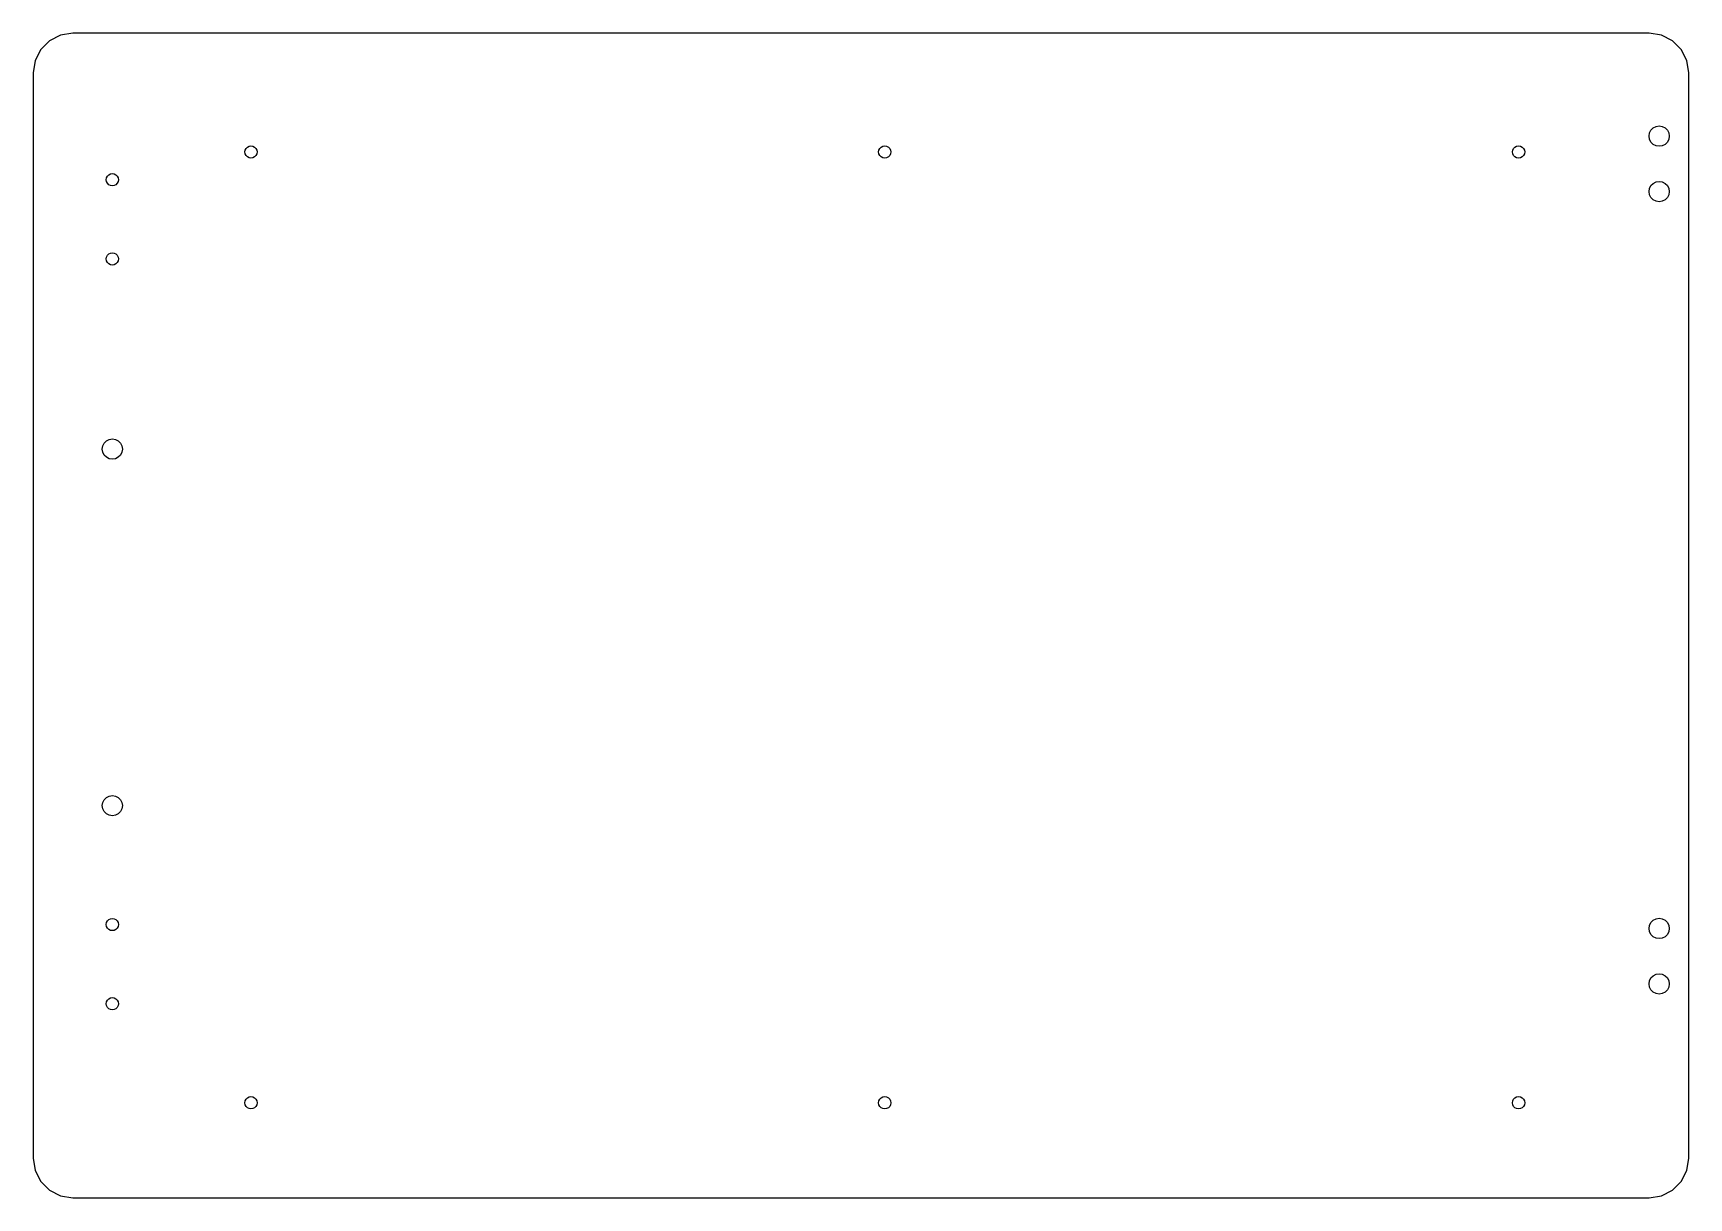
# Model space of a CAD drawing. Header units: metres. Extents: x 50 to 468, y 16 to 310.
import ezdxf

# ---------------------------------------------------------------- set-up
doc = ezdxf.new("R2010")
doc.units = ezdxf.units.M

msp = doc.modelspace()

# ---------------------------------------------------------------- linework, layer by layer
for p, q in [((56.9098, 309.511), (54.1221, 308.09)), ((60, 310), (56.9098, 309.511)), ((458, 310), (60, 310)), ((461.09, 309.511), (458, 310)), ((463.878, 308.09), (461.09, 309.511)), ((51.9098, 305.878), (50.4894, 303.09)), ((54.1221, 308.09), (51.9098, 305.878)), ((466.09, 305.878), (463.878, 308.09)), ((467.511, 303.09), (466.09, 305.878)), ((50.4894, 303.09), (50, 300)), ((468, 300), (467.511, 303.09)), ((50, 300), (50, 26)), ((468, 26), (468, 300)), ((457.938, 284), (458.063, 284.792)), ((458.063, 284.792), (458.427, 285.506)), ((458.427, 285.506), (458.994, 286.073)), ((458.994, 286.073), (459.708, 286.437)), ((459.708, 286.437), (460.5, 286.562)), ((460.5, 286.562), (461.292, 286.437)), ((461.292, 286.437), (462.006, 286.073)), ((462.006, 286.073), (462.573, 285.506)), ((462.573, 285.506), (462.937, 284.792)), ((462.937, 284.792), (463.062, 284)), ((103.45, 280), (103.526, 280.479)), ((103.526, 280.479), (103.746, 280.911)), ((103.746, 280.911), (104.089, 281.254)), ((104.089, 281.254), (104.521, 281.474)), ((104.521, 281.474), (105, 281.55)), ((105, 281.55), (105.479, 281.474)), ((105.479, 281.474), (105.911, 281.254)), ((105.911, 281.254), (106.254, 280.911)), ((106.254, 280.911), (106.474, 280.479)), ((106.474, 280.479), (106.55, 280)), ((263.45, 280), (263.526, 280.479)), ((263.526, 280.479), (263.746, 280.911)), ((263.746, 280.911), (264.089, 281.254)), ((264.089, 281.254), (264.521, 281.474)), ((264.521, 281.474), (265, 281.55)), ((265, 281.55), (265.479, 281.474)), ((265.479, 281.474), (265.911, 281.254)), ((265.911, 281.254), (266.254, 280.911)), ((266.254, 280.911), (266.474, 280.479)), ((266.474, 280.479), (266.55, 280)), ((423.45, 280), (423.526, 280.479)), ((423.526, 280.479), (423.746, 280.911)), ((423.746, 280.911), (424.089, 281.254)), ((424.089, 281.254), (424.521, 281.474)), ((424.521, 281.474), (425, 281.55)), ((425, 281.55), (425.479, 281.474)), ((425.479, 281.474), (425.911, 281.254)), ((425.911, 281.254), (426.254, 280.911)), ((426.254, 280.911), (426.474, 280.479)), ((426.474, 280.479), (426.55, 280)), ((458.063, 283.208), (457.938, 284)), ((458.427, 282.494), (458.063, 283.208)), ((458.994, 281.927), (458.427, 282.494)), ((459.708, 281.563), (458.994, 281.927)), ((460.5, 281.438), (459.708, 281.563)), ((461.292, 281.563), (460.5, 281.438)), ((462.006, 281.927), (461.292, 281.563)), ((462.573, 282.494), (462.006, 281.927)), ((462.937, 283.208), (462.573, 282.494)), ((463.062, 284), (462.937, 283.208)), ((103.526, 279.521), (103.45, 280)), ((103.746, 279.089), (103.526, 279.521)), ((104.089, 278.746), (103.746, 279.089)), ((104.521, 278.526), (104.089, 278.746)), ((105, 278.45), (104.521, 278.526)), ((105.479, 278.526), (105, 278.45)), ((105.911, 278.746), (105.479, 278.526)), ((106.254, 279.089), (105.911, 278.746)), ((106.474, 279.521), (106.254, 279.089)), ((106.55, 280), (106.474, 279.521)), ((263.526, 279.521), (263.45, 280)), ((263.746, 279.089), (263.526, 279.521)), ((264.089, 278.746), (263.746, 279.089)), ((264.521, 278.526), (264.089, 278.746)), ((265, 278.45), (264.521, 278.526)), ((265.479, 278.526), (265, 278.45)), ((265.911, 278.746), (265.479, 278.526)), ((266.254, 279.089), (265.911, 278.746)), ((266.474, 279.521), (266.254, 279.089)), ((266.55, 280), (266.474, 279.521)), ((423.526, 279.521), (423.45, 280)), ((423.746, 279.089), (423.526, 279.521)), ((424.089, 278.746), (423.746, 279.089)), ((424.521, 278.526), (424.089, 278.746)), ((425, 278.45), (424.521, 278.526)), ((425.479, 278.526), (425, 278.45)), ((425.911, 278.746), (425.479, 278.526)), ((426.254, 279.089), (425.911, 278.746)), ((426.474, 279.521), (426.254, 279.089)), ((426.55, 280), (426.474, 279.521)), ((68.45, 273), (68.5259, 273.479)), ((68.5259, 272.521), (68.45, 273)), ((68.5259, 273.479), (68.746, 273.911)), ((68.746, 272.089), (68.5259, 272.521)), ((68.746, 273.911), (69.0889, 274.254)), ((69.0889, 271.746), (68.746, 272.089)), ((69.0889, 274.254), (69.521, 274.474)), ((69.521, 271.526), (69.0889, 271.746)), ((69.521, 274.474), (70, 274.55)), ((70, 274.55), (70.479, 274.474)), ((70.479, 274.474), (70.9111, 274.254)), ((70.9111, 271.746), (70.479, 271.526)), ((70.9111, 274.254), (71.254, 273.911)), ((71.254, 272.089), (70.9111, 271.746)), ((71.254, 273.911), (71.4741, 273.479)), ((71.4741, 272.521), (71.254, 272.089)), ((71.4741, 273.479), (71.55, 273)), ((71.55, 273), (71.4741, 272.521)), ((458.427, 271.506), (458.994, 272.073)), ((458.994, 272.073), (459.708, 272.437)), ((459.708, 272.437), (460.5, 272.562)), ((460.5, 272.562), (461.292, 272.437)), ((461.292, 272.437), (462.006, 272.073)), ((462.006, 272.073), (462.573, 271.506)), ((70, 271.45), (69.521, 271.526)), ((70.479, 271.526), (70, 271.45)), ((457.938, 270), (458.063, 270.792)), ((458.063, 269.208), (457.938, 270)), ((458.063, 270.792), (458.427, 271.506)), ((458.427, 268.494), (458.063, 269.208)), ((458.994, 267.927), (458.427, 268.494)), ((459.708, 267.563), (458.994, 267.927)), ((460.5, 267.438), (459.708, 267.563)), ((461.292, 267.563), (460.5, 267.438)), ((462.006, 267.927), (461.292, 267.563)), ((462.573, 268.494), (462.006, 267.927)), ((462.573, 271.506), (462.937, 270.792)), ((462.937, 269.208), (462.573, 268.494)), ((462.937, 270.792), (463.062, 270)), ((463.062, 270), (462.937, 269.208)), ((68.45, 253), (68.5259, 253.479)), ((68.5259, 252.521), (68.45, 253)), ((68.5259, 253.479), (68.746, 253.911)), ((68.746, 252.089), (68.5259, 252.521)), ((68.746, 253.911), (69.0889, 254.254)), ((69.0889, 251.746), (68.746, 252.089)), ((69.0889, 254.254), (69.521, 254.474)), ((69.521, 251.526), (69.0889, 251.746)), ((69.521, 254.474), (70, 254.55)), ((70, 251.45), (69.521, 251.526)), ((70, 254.55), (70.479, 254.474)), ((70.479, 251.526), (70, 251.45)), ((70.479, 254.474), (70.9111, 254.254)), ((70.9111, 251.746), (70.479, 251.526)), ((70.9111, 254.254), (71.254, 253.911)), ((71.254, 252.089), (70.9111, 251.746)), ((71.254, 253.911), (71.4741, 253.479)), ((71.4741, 252.521), (71.254, 252.089)), ((71.4741, 253.479), (71.55, 253)), ((71.55, 253), (71.4741, 252.521)), ((67.4375, 205), (67.5629, 205.792)), ((67.5629, 204.208), (67.4375, 205)), ((67.5629, 205.792), (67.9269, 206.506)), ((67.9269, 206.506), (68.4938, 207.073)), ((68.4938, 207.073), (69.2081, 207.437)), ((69.2081, 207.437), (70, 207.562)), ((70, 207.562), (70.7919, 207.437)), ((70.7919, 207.437), (71.5062, 207.073)), ((71.5062, 207.073), (72.0731, 206.506)), ((72.0731, 206.506), (72.4371, 205.792)), ((72.4371, 205.792), (72.5625, 205)), ((72.5625, 205), (72.4371, 204.208)), ((67.9269, 203.494), (67.5629, 204.208)), ((68.4938, 202.927), (67.9269, 203.494)), ((69.2081, 202.563), (68.4938, 202.927)), ((70, 202.438), (69.2081, 202.563)), ((70.7919, 202.563), (70, 202.438)), ((71.5062, 202.927), (70.7919, 202.563)), ((72.0731, 203.494), (71.5062, 202.927)), ((72.4371, 204.208), (72.0731, 203.494)), ((67.9269, 116.506), (68.4938, 117.073)), ((68.4938, 117.073), (69.2081, 117.437)), ((69.2081, 117.437), (70, 117.562)), ((70, 117.562), (70.7919, 117.437)), ((70.7919, 117.437), (71.5062, 117.073)), ((71.5062, 117.073), (72.0731, 116.506)), ((67.4375, 115), (67.5629, 115.792)), ((67.5629, 114.208), (67.4375, 115)), ((67.5629, 115.792), (67.9269, 116.506)), ((67.9269, 113.494), (67.5629, 114.208)), ((68.4938, 112.927), (67.9269, 113.494)), ((69.2081, 112.563), (68.4938, 112.927)), ((71.5062, 112.927), (70.7919, 112.563)), ((72.0731, 113.494), (71.5062, 112.927)), ((72.0731, 116.506), (72.4371, 115.792)), ((72.4371, 114.208), (72.0731, 113.494)), ((72.4371, 115.792), (72.5625, 115)), ((72.5625, 115), (72.4371, 114.208)), ((70, 112.438), (69.2081, 112.563)), ((70.7919, 112.563), (70, 112.438)), ((68.45, 85), (68.5259, 85.479)), ((68.5259, 84.521), (68.45, 85)), ((68.5259, 85.479), (68.746, 85.9111)), ((68.746, 84.0889), (68.5259, 84.521)), ((68.746, 85.9111), (69.0889, 86.254)), ((69.0889, 83.746), (68.746, 84.0889)), ((69.0889, 86.254), (69.521, 86.4741)), ((69.521, 83.5258), (69.0889, 83.746)), ((69.521, 86.4741), (70, 86.55)), ((70, 86.55), (70.479, 86.4741)), ((70.479, 86.4741), (70.9111, 86.254)), ((70.9111, 83.746), (70.479, 83.5258)), ((70.9111, 86.254), (71.254, 85.9111)), ((71.254, 84.0889), (70.9111, 83.746)), ((71.254, 85.9111), (71.4741, 85.479)), ((71.4741, 84.521), (71.254, 84.0889)), ((71.4741, 85.479), (71.55, 85)), ((71.55, 85), (71.4741, 84.521)), ((457.938, 84), (458.063, 84.7919)), ((458.063, 83.2081), (457.938, 84)), ((458.063, 84.7919), (458.427, 85.5062)), ((458.427, 85.5062), (458.994, 86.0731)), ((458.994, 86.0731), (459.708, 86.4371)), ((459.708, 86.4371), (460.5, 86.5625)), ((460.5, 86.5625), (461.292, 86.4371)), ((461.292, 86.4371), (462.006, 86.0731)), ((462.006, 86.0731), (462.573, 85.5062)), ((462.573, 85.5062), (462.937, 84.7919)), ((462.937, 84.7919), (463.062, 84)), ((463.062, 84), (462.937, 83.2081)), ((70, 83.45), (69.521, 83.5258)), ((70.479, 83.5258), (70, 83.45)), ((458.427, 82.4938), (458.063, 83.2081)), ((458.994, 81.9269), (458.427, 82.4938)), ((459.708, 81.5629), (458.994, 81.9269)), ((460.5, 81.4375), (459.708, 81.5629)), ((461.292, 81.5629), (460.5, 81.4375)), ((462.006, 81.9269), (461.292, 81.5629)), ((462.573, 82.4938), (462.006, 81.9269)), ((462.937, 83.2081), (462.573, 82.4938)), ((458.063, 70.7919), (458.427, 71.5062)), ((458.427, 71.5062), (458.994, 72.0731)), ((458.994, 72.0731), (459.708, 72.4371)), ((459.708, 72.4371), (460.5, 72.5625)), ((460.5, 72.5625), (461.292, 72.4371)), ((461.292, 72.4371), (462.006, 72.0731)), ((462.006, 72.0731), (462.573, 71.5062)), ((462.573, 71.5062), (462.937, 70.7919)), ((457.938, 70), (458.063, 70.7919)), ((458.063, 69.2081), (457.938, 70)), ((458.427, 68.4938), (458.063, 69.2081)), ((458.994, 67.9269), (458.427, 68.4938)), ((459.708, 67.5629), (458.994, 67.9269)), ((460.5, 67.4375), (459.708, 67.5629)), ((461.292, 67.5629), (460.5, 67.4375)), ((462.006, 67.9269), (461.292, 67.5629)), ((462.573, 68.4938), (462.006, 67.9269)), ((462.937, 69.2081), (462.573, 68.4938)), ((462.937, 70.7919), (463.062, 70)), ((463.062, 70), (462.937, 69.2081)), ((68.45, 65), (68.5259, 65.479)), ((68.5259, 64.521), (68.45, 65)), ((68.5259, 65.479), (68.746, 65.9111)), ((68.746, 64.0889), (68.5259, 64.521)), ((68.746, 65.9111), (69.0889, 66.254)), ((69.0889, 63.746), (68.746, 64.0889)), ((69.0889, 66.254), (69.521, 66.4741)), ((69.521, 63.5259), (69.0889, 63.746)), ((69.521, 66.4741), (70, 66.55)), ((70, 63.45), (69.521, 63.5259)), ((70, 66.55), (70.479, 66.4741)), ((70.479, 63.5259), (70, 63.45)), ((70.479, 66.4741), (70.9111, 66.254)), ((70.9111, 63.746), (70.479, 63.5259)), ((70.9111, 66.254), (71.254, 65.9111)), ((71.254, 64.0889), (70.9111, 63.746)), ((71.254, 65.9111), (71.4741, 65.479)), ((71.4741, 64.521), (71.254, 64.0889)), ((71.4741, 65.479), (71.55, 65)), ((71.55, 65), (71.4741, 64.521)), ((103.45, 40), (103.526, 40.479)), ((103.526, 39.521), (103.45, 40)), ((103.526, 40.479), (103.746, 40.9111)), ((103.746, 39.0889), (103.526, 39.521)), ((103.746, 40.9111), (104.089, 41.254)), ((104.089, 38.746), (103.746, 39.0889)), ((104.089, 41.254), (104.521, 41.4741)), ((104.521, 38.5259), (104.089, 38.746)), ((104.521, 41.4741), (105, 41.55)), ((105, 38.45), (104.521, 38.5259)), ((105, 41.55), (105.479, 41.4741)), ((105.479, 38.5259), (105, 38.45)), ((105.479, 41.4741), (105.911, 41.254)), ((105.911, 38.746), (105.479, 38.5259)), ((105.911, 41.254), (106.254, 40.9111)), ((106.254, 39.0889), (105.911, 38.746)), ((106.254, 40.9111), (106.474, 40.479)), ((106.474, 39.521), (106.254, 39.0889)), ((106.474, 40.479), (106.55, 40)), ((106.55, 40), (106.474, 39.521)), ((263.45, 40), (263.526, 40.479)), ((263.526, 39.521), (263.45, 40)), ((263.526, 40.479), (263.746, 40.9111)), ((263.746, 39.0889), (263.526, 39.521)), ((263.746, 40.9111), (264.089, 41.254)), ((264.089, 38.746), (263.746, 39.0889)), ((264.089, 41.254), (264.521, 41.4741)), ((264.521, 38.5259), (264.089, 38.746)), ((264.521, 41.4741), (265, 41.55)), ((265, 38.45), (264.521, 38.5259)), ((265, 41.55), (265.479, 41.4741)), ((265.479, 38.5259), (265, 38.45)), ((265.479, 41.4741), (265.911, 41.254)), ((265.911, 38.746), (265.479, 38.5259)), ((265.911, 41.254), (266.254, 40.9111)), ((266.254, 39.0889), (265.911, 38.746)), ((266.254, 40.9111), (266.474, 40.479)), ((266.474, 39.521), (266.254, 39.0889)), ((266.474, 40.479), (266.55, 40)), ((266.55, 40), (266.474, 39.521)), ((423.45, 40), (423.526, 40.479)), ((423.526, 39.521), (423.45, 40)), ((423.526, 40.479), (423.746, 40.9111)), ((423.746, 39.0889), (423.526, 39.521)), ((423.746, 40.9111), (424.089, 41.254)), ((424.089, 38.746), (423.746, 39.0889)), ((424.089, 41.254), (424.521, 41.4741)), ((424.521, 38.5259), (424.089, 38.746)), ((424.521, 41.4741), (425, 41.55)), ((425, 38.45), (424.521, 38.5259)), ((425, 41.55), (425.479, 41.4741)), ((425.479, 38.5259), (425, 38.45)), ((425.479, 41.4741), (425.911, 41.254)), ((425.911, 38.746), (425.479, 38.5259)), ((425.911, 41.254), (426.254, 40.9111)), ((426.254, 39.0889), (425.911, 38.746)), ((426.254, 40.9111), (426.474, 40.479)), ((426.474, 39.521), (426.254, 39.0889)), ((426.474, 40.479), (426.55, 40)), ((426.55, 40), (426.474, 39.521)), ((50, 26), (50.4894, 22.9098)), ((467.511, 22.9098), (468, 26)), ((50.4894, 22.9098), (51.9098, 20.1221)), ((466.09, 20.1221), (467.511, 22.9098)), ((51.9098, 20.1221), (54.1221, 17.9098)), ((54.1221, 17.9098), (56.9098, 16.4894)), ((461.09, 16.4894), (463.878, 17.9098)), ((463.878, 17.9098), (466.09, 20.1221)), ((56.9098, 16.4894), (60, 16)), ((60, 16), (458, 16)), ((458, 16), (461.09, 16.4894))]:
    msp.add_line(p, q)

doc.saveas('drawing.dxf')
